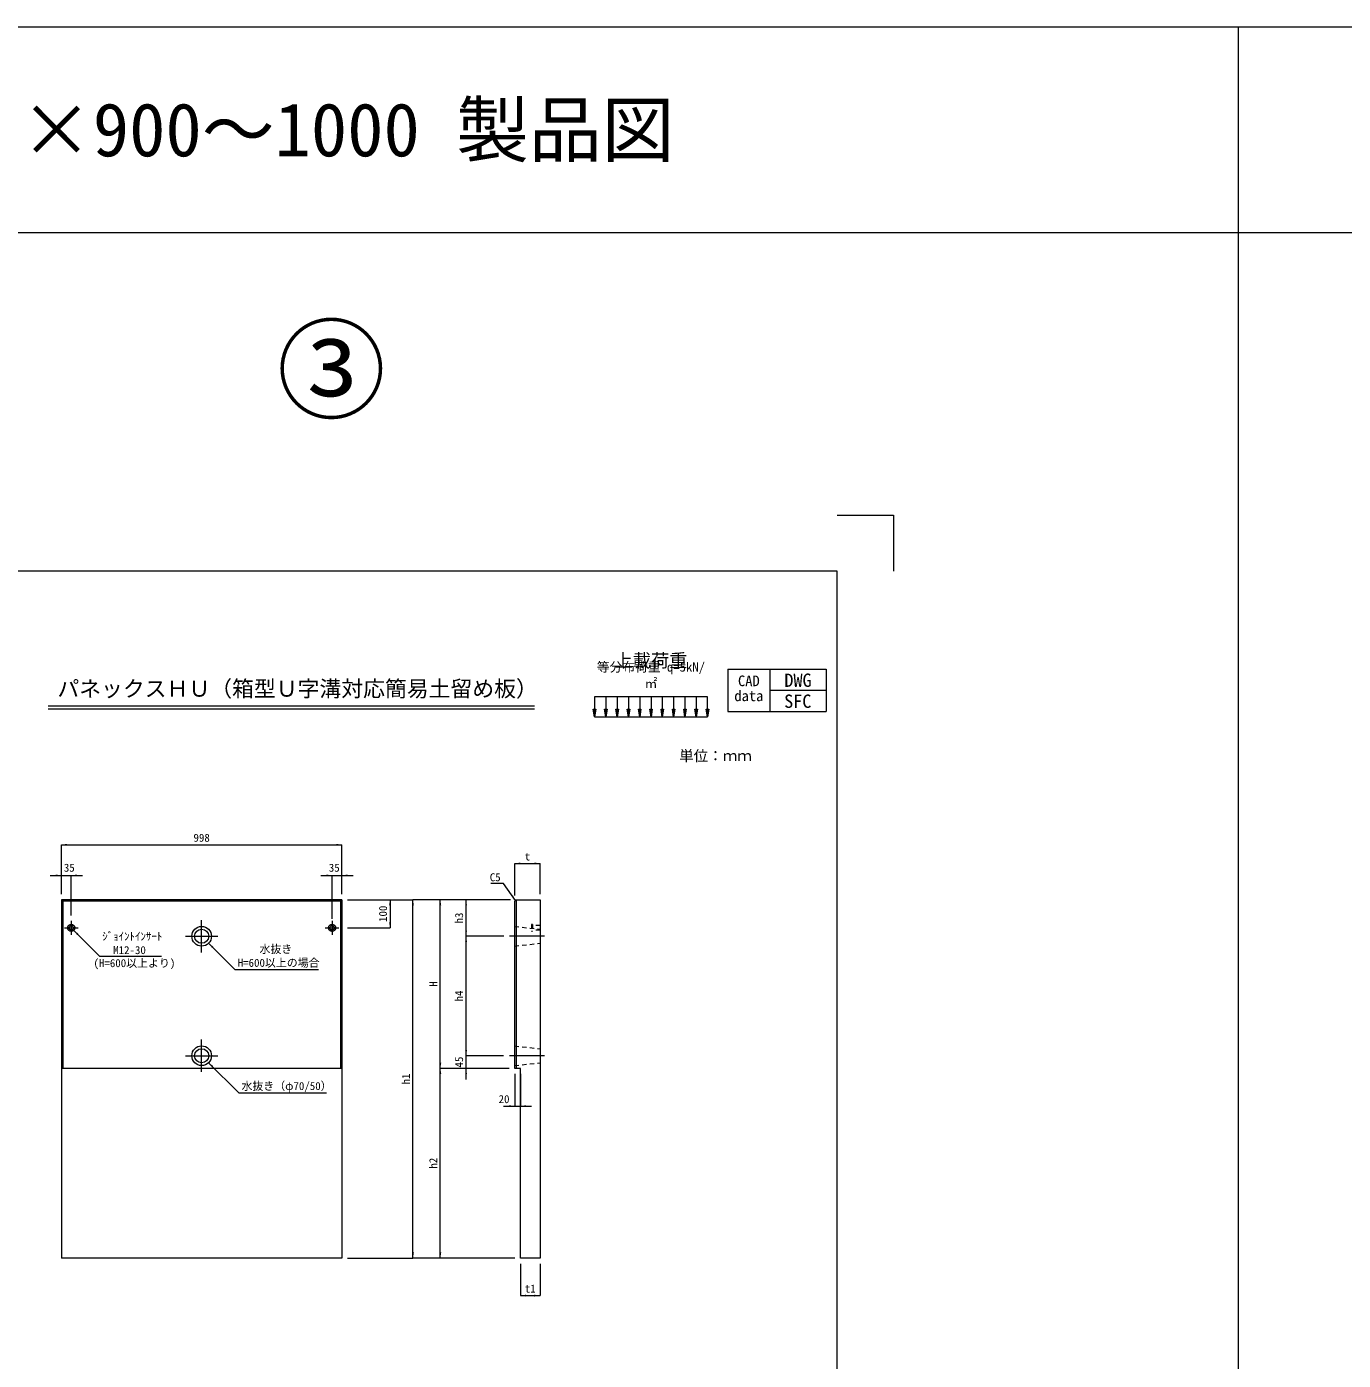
# Model space of a CAD drawing. Units: millimetres at full size. Extents: x -1501 to 45572, y 2928 to 12418.
# Drawn here: x 14364 to 19048, y 7673 to 12418 of the extents above; entities that cross this region are included whole.
import ezdxf
from ezdxf.enums import TextEntityAlignment as Align

# ---------------------------------------------------------------- set-up
doc = ezdxf.new("R2010")
doc.units = ezdxf.units.MM
doc.header["$LTSCALE"] = 40
for name, pattern in [('DASHED', [7.5, 6, -1.5]), ('USER1', [14.2875, 9.525, -1.5875, 1.5875, -1.5875]), ('USER2', [0.675, 0.375, -0.3])]:
    doc.linetypes.add(name, pattern=pattern)
for name, color, linetype, lineweight in [('0_2', 7, 'Continuous', 9), ('_0-0_0', 3, 'Continuous', 20), ('Defpoints_3', 7, 'Continuous', 13), ('寸法線', 7, 'Continuous', 9), ('引出線', 4, 'Continuous', 9), ('本体', 2, 'Continuous', 20), ('枠', 5, 'Continuous', 5), ('ｲﾝｻｰﾄ', 3, 'USER2', 9), ('ﾊｯﾁﾝｸﾞ', 7, 'Continuous', 5)]:
    doc.layers.add(name, color=color, linetype=linetype, lineweight=lineweight)
doc.layers.add('補助線', color=1, linetype='Continuous')
doc.layers.add('集水桝', color=7, linetype='Continuous')
doc.styles.add('ＭＳ ゴシック', font='')
doc.styles.get('ＭＳ ゴシック').set_extended_font_data('MS Gothic')

# ---------------------------------------------------------------- blocks, each defined once
blk = doc.blocks.new('filled_arrow')
at = {"color": 0, "linetype": 'Continuous', "lineweight": -2}
blk.add_solid([(7.5, 1.25), (0, 0), (7.5, -1.25)], dxfattribs=at)

msp = doc.modelspace()

# ---------------------------------------------------------------- hatches: boundary and pattern name
at = {"layer": '寸法線'}
for points in [[(16379.09, 9989.97), (16388.09, 9989.97), (16383.59, 9962.97)], [(16419.32, 9989.97), (16428.32, 9989.97), (16423.82, 9962.97)], [(16459.55, 9989.97), (16468.55, 9989.97), (16464.05, 9962.97)], [(16499.78, 9989.97), (16508.78, 9989.97), (16504.28, 9962.97)], [(16540.01, 9989.97), (16549.01, 9989.97), (16544.51, 9962.97)], [(16580.24, 9989.97), (16589.24, 9989.97), (16584.74, 9962.97)], [(16620.47, 9989.97), (16629.47, 9989.97), (16624.97, 9962.97)], [(16660.7, 9989.97), (16669.7, 9989.97), (16665.2, 9962.97)], [(16700.93, 9989.97), (16709.93, 9989.97), (16705.43, 9962.97)], [(16741.16, 9989.97), (16750.16, 9989.97), (16745.66, 9962.97)], [(16781.39, 9989.97), (16790.39, 9989.97), (16785.89, 9962.97)]]:
    msp.add_hatch(color=256, dxfattribs=at).paths.add_polyline_path(points)

# ---------------------------------------------------------------- linework, layer by layer
at = {"layer": '0_2', "color": 1, "lineweight": 20}
for p, q in [((-1501.15, 12418.34), (45572.03, 12418.34)), ((18673.07, 12418.34), (18673.07, 2927.61)), ((-1501.15, 11685.52), (45572.03, 11685.52))]:
    msp.add_line(p, q, dxfattribs=at)
at = {"layer": '0_2', "lineweight": 20}
for p, q in [((16857.85, 10132.13), (16857.85, 9982.13)), ((16857.85, 10132.13), (17207.85, 10132.13)), ((17007.85, 10132.13), (17007.85, 9982.13)), ((17207.85, 10132.13), (17207.85, 9982.13)), ((17007.85, 10057.13), (17207.85, 10057.13)), ((16857.85, 9982.13), (17207.85, 9982.13)), ((16383.59, 9962.97), (16785.89, 9962.97))]:
    msp.add_line(p, q, dxfattribs=at)
at = {"layer": '0_2'}
for p, q in [((16785.89, 10033.95), (16383.59, 10033.95)), ((16383.59, 10033.95), (16383.59, 9962.97)), ((16423.82, 10033.95), (16423.82, 9962.97)), ((16464.05, 10033.95), (16464.05, 9962.97)), ((16504.28, 10033.95), (16504.28, 9962.97)), ((16544.51, 10033.95), (16544.51, 9962.97)), ((16584.74, 10033.95), (16584.74, 9962.97)), ((16624.97, 10033.95), (16624.97, 9962.97)), ((16665.2, 10033.95), (16665.2, 9962.97)), ((16705.43, 10033.95), (16705.43, 9962.97)), ((16745.66, 10033.95), (16745.66, 9962.97)), ((16785.89, 9962.97), (16785.89, 10033.95))]:
    msp.add_line(p, q, dxfattribs=at)
at = {"layer": '_0-0_0'}
for p, q in [((14439.8, 10001.52), (16170.22, 10001.52)), ((14439.8, 9990.7), (16170.22, 9990.7))]:
    msp.add_line(p, q, dxfattribs=at)
at = {"layer": 'Defpoints_3'}
for p, q in [((17247.43, 10680.77), (17447.43, 10680.77)), ((17447.43, 10680.77), (17447.43, 10480.77))]:
    msp.add_line(p, q, dxfattribs=at)
at = {"layer": '寸法線'}
for p, q in [((14487.07, 9507.39), (15485.06, 9507.39)), ((14487.07, 9331.8), (14487.07, 9507.39)), ((15485.06, 9331.8), (15485.06, 9507.39)), ((14447.07, 9398.25), (14562.07, 9398.25)), ((14487.07, 9331.8), (14487.07, 9398.25)), ((14522.07, 9256.18), (14522.07, 9398.25)), ((15410.07, 9398.25), (15525.06, 9398.25)), ((15450.07, 9244.3), (15450.07, 9398.25)), ((15485.06, 9331.8), (15485.06, 9398.25)), ((16100.06, 9440.9), (16190.06, 9440.9)), ((16100.06, 9326.8), (16100.06, 9440.9)), ((16190.06, 9331.8), (16190.06, 9440.9)), ((15505.06, 9311.8), (15737.85, 9311.8)), ((15505.06, 9311.8), (15656.15, 9311.8)), ((15656.15, 9311.8), (15656.15, 9211.8)), ((15737.85, 8036.8), (15737.85, 9311.8)), ((15737.85, 8036.8), (15737.85, 9311.8)), ((16085.06, 9311.8), (15737.85, 9311.8)), ((15835.14, 8711.8), (15835.14, 9311.8)), ((16085.06, 9311.8), (15835.14, 9311.8)), ((15926.81, 9181.8), (15926.81, 9311.8)), ((16085.06, 9311.8), (15926.81, 9311.8)), ((15505.06, 9211.8), (15656.15, 9211.8)), ((15926.81, 8756.8), (15926.81, 9181.8)), ((16060.69, 9181.8), (15926.81, 9181.8)), ((16060.69, 9181.8), (15926.81, 9181.8)), ((15926.81, 8671.8), (15926.81, 8796.8)), ((16060.06, 8756.8), (15926.81, 8756.8)), ((16060.06, 8756.8), (15926.81, 8756.8)), ((15835.14, 8036.8), (15835.14, 8711.8)), ((16080.06, 8711.8), (15835.14, 8711.8)), ((16080.06, 8711.8), (15835.14, 8711.8)), ((16080.06, 8711.8), (15926.81, 8711.8)), ((16100.06, 8691.8), (16100.06, 8577.42)), ((16120.06, 8691.8), (16120.06, 8577.42)), ((16060.06, 8577.42), (16160.06, 8577.42)), ((15505.06, 8036.8), (15737.85, 8036.8)), ((16100.06, 8036.8), (15737.85, 8036.8)), ((16100.06, 8036.8), (15835.14, 8036.8)), ((16120.06, 8016.8), (16120.06, 7903.19)), ((16190.06, 8016.8), (16190.06, 7903.19)), ((16120.06, 7903.19), (16190.06, 7903.19))]:
    msp.add_line(p, q, dxfattribs=at)
at = {"layer": '寸法線', "linetype": 'USER1'}
for p, q in [((14497.69, 9211.8), (14546.44, 9211.8)), ((14522.07, 9236.18), (14522.07, 9187.43)), ((14986.06, 9124.57), (14986.06, 9239.03)), ((15425.69, 9211.8), (15474.44, 9211.8)), ((15450.07, 9236.18), (15450.07, 9187.43)), ((14928.83, 9181.8), (15043.3, 9181.8)), ((16205.86, 9181.8), (16080.69, 9181.8)), ((14986.06, 8699.57), (14986.06, 8814.03)), ((14928.83, 8756.8), (15043.3, 8756.8)), ((16205.86, 8756.8), (16080.69, 8756.8))]:
    msp.add_line(p, q, dxfattribs=at)
at = {"layer": '寸法線'}
for points in [[(16379.09, 9989.97), (16388.09, 9989.97), (16383.59, 9962.97)], [(16419.32, 9989.97), (16428.32, 9989.97), (16423.82, 9962.97)], [(16459.55, 9989.97), (16468.55, 9989.97), (16464.05, 9962.97)], [(16499.78, 9989.97), (16508.78, 9989.97), (16504.28, 9962.97)], [(16540.01, 9989.97), (16549.01, 9989.97), (16544.51, 9962.97)], [(16580.24, 9989.97), (16589.24, 9989.97), (16584.74, 9962.97)], [(16620.47, 9989.97), (16629.47, 9989.97), (16624.97, 9962.97)], [(16660.7, 9989.97), (16669.7, 9989.97), (16665.2, 9962.97)], [(16700.93, 9989.97), (16709.93, 9989.97), (16705.43, 9962.97)], [(16741.16, 9989.97), (16750.16, 9989.97), (16745.66, 9962.97)], [(16781.39, 9989.97), (16790.39, 9989.97), (16785.89, 9962.97)]]:
    msp.add_lwpolyline(points, close=True, dxfattribs=at)
at = {"layer": '引出線'}
for points in [[(16102.56, 9309.3), (16059.85, 9370.01), (16014.68, 9370.01)], [(14530.91, 9202.96), (14622.46, 9111.41), (14843.38, 9111.41)], [(15010.81, 9157.05), (15104.36, 9063.5), (15402.33, 9063.5)], [(15010.82, 8732.05), (15117.83, 8625.03), (15430.73, 8625.03)]]:
    msp.add_lwpolyline(points, dxfattribs=at)
at = {"layer": '本体'}
for p, q in [((14487.07, 9311.8), (14487.07, 8036.8)), ((15485.06, 9311.8), (14487.07, 9311.8)), ((15485.06, 9311.8), (15485.06, 8036.8)), ((15485.06, 8036.8), (14487.07, 8036.8)), ((15485.06, 8036.8), (14487.07, 8036.8))]:
    msp.add_line(p, q, dxfattribs=at)
at = {"layer": '本体', "color": 4, "lineweight": 5}
for p, q in [((14487.07, 9311.8), (14492.07, 9306.8)), ((15480.06, 9306.8), (14492.07, 9306.8)), ((14492.07, 9306.8), (14492.07, 8711.8)), ((15480.06, 9306.8), (15485.06, 9311.8)), ((15480.06, 9306.8), (15480.06, 8711.8)), ((16105.06, 9311.8), (16105.06, 8711.8))]:
    msp.add_line(p, q, dxfattribs=at)
at = {"layer": '本体', "linetype": 'USER2', "lineweight": 9}
for p, q in [((16100.06, 9216.8), (16190.06, 9206.8)), ((16100.06, 9146.8), (16190.06, 9156.8)), ((16100.06, 8791.8), (16190.06, 8781.8)), ((16100.06, 8721.8), (16190.06, 8731.8))]:
    msp.add_line(p, q, dxfattribs=at)
at = {"layer": '本体', "lineweight": 9}
msp.add_line((15485.06, 8711.8), (14487.07, 8711.8), dxfattribs=at)
at = {"layer": '本体'}
msp.add_lwpolyline([(16100.06, 9306.8), (16105.06, 9311.8), (16190.06, 9311.8), (16190.06, 8036.8), (16120.06, 8036.8), (16120.06, 8711.8), (16100.06, 8711.8)], close=True, dxfattribs=at)
at = {"layer": '本体', "lineweight": 9}
for centre, radius in [((14986.06, 9181.8), 35), ((14986.06, 9181.8), 25), ((14986.07, 8756.8), 35), ((14986.07, 8756.8), 25)]:
    msp.add_circle(centre, radius, dxfattribs=at)
at = {"layer": '枠', "lineweight": 13}
for p, q in [((17247.43, 10480.77), (13647.43, 10480.77)), ((17247.43, 4940.77), (17247.43, 10480.77))]:
    msp.add_line(p, q, dxfattribs=at)
at = {"layer": 'ｲﾝｻｰﾄ'}
for p, q in [((16160.06, 9224.3), (16160.06, 9199.3)), ((16163.06, 9224.3), (16160.06, 9224.3)), ((16163.06, 9224.3), (16163.06, 9199.3)), ((16190.06, 9220.3), (16163.06, 9220.3)), ((16190.06, 9220.3), (16190.06, 9203.3)), ((16163.06, 9199.3), (16160.06, 9199.3)), ((16190.06, 9203.3), (16163.06, 9203.3))]:
    msp.add_line(p, q, dxfattribs=at)
at = {"layer": 'ｲﾝｻｰﾄ', "linetype": 'DASHED'}
for centre in [(14522.07, 9211.8), (15450.07, 9211.8)]:
    msp.add_circle(centre, 12.5, dxfattribs=at)
at = {"layer": 'ｲﾝｻｰﾄ', "linetype": 'Continuous'}
for centre in [(14522.07, 9211.8), (15450.07, 9211.8)]:
    msp.add_circle(centre, 7.5, dxfattribs=at)

# ---------------------------------------------------------------- block references
at = {"layer": '寸法線', "xscale": 2.67, "yscale": 2.67}
for p in [(14487.07, 9507.39), (16100.06, 9440.9), (14522.07, 9398.25), (15485.06, 9398.25), (16120.06, 8577.42), (16120.06, 7903.19)]:
    msp.add_blockref('filled_arrow', p, dxfattribs=at)
for p, rotation in [((15485.06, 9507.39), 180), ((16190.06, 9440.9), 180), ((14487.07, 9398.25), 180), ((15450.07, 9398.25), 180), ((15656.15, 9311.8), 270), ((15737.85, 9311.8), 270), ((15737.85, 9311.8), 270), ((15835.14, 9311.8), 270), ((15926.81, 9311.8), 270), ((15656.15, 9211.8), 90), ((15926.81, 9181.8), 90), ((15926.81, 9181.8), 270), ((15835.14, 8711.8), 90), ((15926.81, 8756.8), 90), ((15926.81, 8756.8), 90), ((15835.14, 8711.8), 270), ((15926.81, 8711.8), 270), ((16100.06, 8577.42), 180), ((15737.85, 8036.8), 90), ((15737.85, 8036.8), 90), ((15835.14, 8036.8), 90), ((16190.06, 7903.19), 180)]:
    msp.add_blockref('filled_arrow', p, dxfattribs=dict(at, rotation=rotation))
at = {"layer": '引出線', "xscale": 2.67, "yscale": 2.67}
for p, rotation in [((16102.56, 9309.3), 125.1), ((14530.91, 9202.96), 315), ((15010.81, 9157.05), 315), ((15010.82, 8732.05), 315)]:
    msp.add_blockref('filled_arrow', p, dxfattribs=dict(at, rotation=rotation))

# ---------------------------------------------------------------- texts
at = {"layer": '0_2', "style": 'ＭＳ ゴシック'}
for s, p in [('等分布荷重 q=5kN/', (16392.11, 10156.67)), ('㎡', (16562.08, 10098.34))]:
    msp.add_text(s, height=33.23, dxfattribs=at).set_placement(p, align=Align.TOP_LEFT)
at = {"layer": '_0-0_0', "color": 7, "style": 'ＭＳ ゴシック'}
msp.add_text('パネックスＨＵ（箱型Ｕ字溝対応簡易土留め板）', height=56.96, dxfattribs=at).set_placement((15327.47, 10062.82), align=Align.MIDDLE_CENTER)
at = {"layer": '寸法線', "style": 'ＭＳ ゴシック'}
for s, height, p in [('300×900～1000 製品図', 189.9, (15310.7, 12051.93)), ('998', 28.48, (14986.06, 9532.39)), ('t', 28.48, (16145.06, 9465.9)), ('35', 28.48, (14515.29, 9425.75)), ('35', 28.48, (15457.87, 9425.75)), ('20', 28.48, (16061.83, 8602.42)), ('t1', 28.48, (16155.06, 7928.19))]:
    msp.add_text(s, height=height, dxfattribs=at).set_placement(p, align=Align.MIDDLE_CENTER)
msp.add_text('単位：ｍｍ', height=37.98, dxfattribs=at).set_placement((16684.54, 9793.66), align=Align.BOTTOM_LEFT)
for s, p in [('100', (15631.15, 9261.8)), ('h3', (15901.81, 9246.8)), ('H', (15810.14, 9011.8)), ('h4', (15901.81, 8969.3)), ('45', (15901.81, 8734.3)), ('h1', (15712.85, 8674.3)), ('h1', (15712.85, 8674.3)), ('h2', (15810.14, 8374.3))]:
    msp.add_text(s, height=28.48, rotation=90, dxfattribs=at).set_placement(p, align=Align.MIDDLE_CENTER)
at = {"layer": '引出線', "style": 'ＭＳ ゴシック'}
msp.add_text('C5', height=28.48, dxfattribs=at).set_placement((16049.85, 9406.01), align=Align.TOP_RIGHT)
for s, p in [('ｼﾞｮｲﾝﾄｲﾝｻｰﾄ', (14632.46, 9158.56)), ('\u3000M12-30', (14632.46, 9109.81)), ('\u3000\u3000水抜き', (15114.36, 9113.39)), ('(H=600以上より)', (14601.37, 9063.56)), ('H=600以上の場合', (15114.36, 9064.64))]:
    msp.add_text(s, height=28.48, dxfattribs=at).set_placement(p, align=Align.BOTTOM_LEFT)
msp.add_text('水抜き（φ70/50）', height=28.48, dxfattribs=at).set_placement((15127.83, 8663.17), align=Align.TOP_LEFT)
at = {"layer": '補助線', "style": 'ＭＳ ゴシック'}
msp.add_text('③', height=284.8, dxfattribs=at).set_placement((15447.43, 10969.2), align=Align.BOTTOM_CENTER)
at = {"layer": '集水桝', "style": 'ＭＳ ゴシック'}
for s, p in [('DWG', (17059.13, 10054.98)), ('SFC', (17058.27, 9980.27))]:
    msp.add_text(s, height=47.47, dxfattribs=at).set_placement(p, align=Align.BOTTOM_LEFT)
at = {"layer": 'ﾊｯﾁﾝｸﾞ', "style": 'ＭＳ ゴシック'}
msp.add_text('上載荷重', height=47.47, dxfattribs=at).set_placement((16584.74, 10163.1), align=Align.MIDDLE_CENTER)
for s, p in [('CAD', (16894, 10109.7)), ('data', (16881.05, 10056.37))]:
    msp.add_text(s, height=37.98, dxfattribs=at).set_placement(p, align=Align.TOP_LEFT)

doc.saveas('drawing.dxf')
